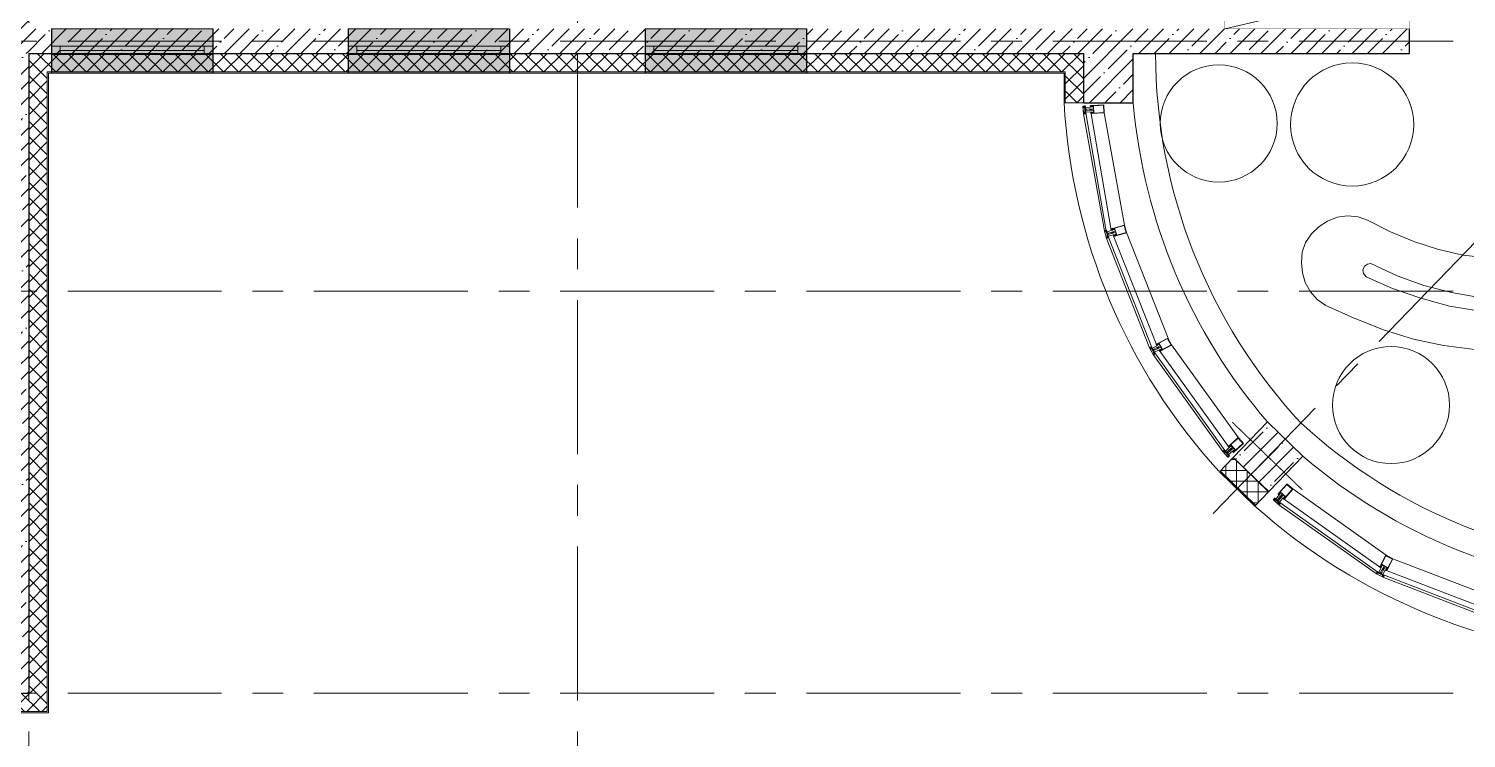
# Model space of a CAD drawing. Header units: millimetres. Extents: x -13407 to 93998, y -2611 to 109271.
# Drawn here: x 21120 to 32794, y 5883 to 11640 of the extents above; entities that cross this region are included whole.
import ezdxf

# ---------------------------------------------------------------- set-up
doc = ezdxf.new("R2010")
doc.units = ezdxf.units.MM
doc.linetypes.add('CENTER', pattern=[2, 1.25, -0.25, 0.25, -0.25])
for name, color, linetype, lineweight in [('АР_Навесной фасад', 5, 'Continuous', 5), ('АР_Окна БЛОК', 250, 'Continuous', 13), ('АР_Оси', 193, 'Continuous', 9), ('АР_Перегородки витражные', 152, 'Continuous', 13), ('АР_Перегородки газоблок_Штрих', 165, 'Continuous', 5), ('АР_Подоконники', 163, 'Continuous', 9), ('АР_Сущ Несущая стена', 202, 'Continuous', 30), ('АР_тонкая линия', 250, 'Continuous', 0), ('АР_Утеплитель', 250, 'Continuous', 9), ('АР_Штриховка монолит', 250, 'Continuous', 9), ('ТХ_мебель передв', 250, 'Continuous', 13), ('ТХ_ОСНОВНОЙ', 103, 'Continuous', 25)]:
    doc.layers.add(name, color=color, linetype=linetype, lineweight=lineweight)
doc.layers.add('Тонкая', color=7, linetype='Continuous')
doc.layers.get('ТХ_ОСНОВНОЙ').off()
pattern_1 = [(45, (-951587.81, 109999.9), (-123.743687, 123.743687), []), (45, (-951464.07, 109999.9), (-123.743687, 123.743687), [218.75, -43.75, 0, -43.75])]
pattern_2 = [(335.76716334, (-69115.3163, 318510.941), (0.651582564, 1.447617495), []), (65.76716334, (-69115.3163, 318510.941), (-1.447617495, 0.651582564), [])]

# ---------------------------------------------------------------- blocks, each defined once
blk = doc.blocks.new('*U163')
h = blk.add_hatch(color=253)
h.dxf.hatch_style = 1
h.paths.add_polyline_path([(-1310, -140), (0, -140), (0, 220), (-1310, 220)])
at = {"color": 253, "lineweight": 30}
for p, q in [((-1310, -140), (-1310, 220)), ((0, -140), (0, 220))]:
    blk.add_line(p, q, dxfattribs=at)
at = {"color": 253}
for p, q in [((0, 220), (-1310, 220)), ((-1310, 70), (0, 70)), ((-1310, 0), (0, 0)), ((-1240, 0), (-1240, 70)), ((-1240, 35), (-70, 35)), ((-70, 0), (-70, 70)), ((-1310, -140), (0, -140)), ((-1310, -140), (-1310, -140)), ((-1310, -140), (-1310, -140)), ((0, -140), (0, -140)), ((0, -140), (0, -140))]:
    blk.add_line(p, q, dxfattribs=at)
blk = doc.blocks.new('*U148')
h = blk.add_hatch(color=253)
h.dxf.hatch_style = 1
h.paths.add_polyline_path([(-1310, -140), (0, -140), (0, 220), (-1310, 220)])
at = {"color": 253, "lineweight": 30}
for p, q in [((-1310, -140), (-1310, 220)), ((0, -140), (0, 220))]:
    blk.add_line(p, q, dxfattribs=at)
at = {"color": 253}
for p, q in [((0, 220), (-1310, 220)), ((-1310, 70), (0, 70)), ((-1310, 0), (0, 0)), ((-1240, 0), (-1240, 70)), ((-1240, 35), (-70, 35)), ((-70, 0), (-70, 70)), ((-1310, -140), (0, -140)), ((-1310, -140), (-1310, -140)), ((-1310, -140), (-1310, -140)), ((0, -140), (0, -140)), ((0, -140), (0, -140))]:
    blk.add_line(p, q, dxfattribs=at)
blk = doc.blocks.new('*U149')
h = blk.add_hatch(color=253)
h.dxf.hatch_style = 1
h.paths.add_polyline_path([(-1310, -140), (0, -140), (0, 220), (-1310, 220)])
at = {"color": 253, "lineweight": 30}
for p, q in [((-1310, -140), (-1310, 220)), ((0, -140), (0, 220))]:
    blk.add_line(p, q, dxfattribs=at)
at = {"color": 253}
for p, q in [((0, 220), (-1310, 220)), ((-1310, 70), (0, 70)), ((-1310, 0), (0, 0)), ((-1240, 0), (-1240, 70)), ((-1240, 35), (-70, 35)), ((-70, 0), (-70, 70)), ((-1310, -140), (0, -140)), ((-1310, -140), (-1310, -140)), ((-1310, -140), (-1310, -140)), ((0, -140), (0, -140)), ((0, -140), (0, -140))]:
    blk.add_line(p, q, dxfattribs=at)
blk = doc.blocks.new('стойка витр.')
h = blk.add_hatch()
h.set_pattern_fill('ANSI37', color=253, scale=0.5, angle=-69.2328)
h.set_pattern_definition(pattern_2)
edge = h.paths.add_edge_path()
edge.add_line((-23, 14), (-23, 15))
edge.add_arc((-23, 15), 0.427, 20.7605, 72.3)
edge.add_arc((-23, 16), 0.427, 110.764, 252.288, ccw=False)
edge.add_line((-23, 16), (-22, 16))
edge.add_arc((-22, 16), 0.183, 20.749, 110.7854, ccw=False)
edge.add_line((-22, 16), (-22, 16))
edge.add_arc((-22, 16), 0.183, 200.7666, 335.778)
edge.add_line((-22, 16), (-21, 18))
edge.add_arc((-22, 18), 0.637, 344.3928, 381.7249)
edge.add_line((-21, 18), (-23, 22))
edge.add_arc((-23, 22), 0.637, 19.8094, 57.1415)
edge.add_line((-23, 22), (-24, 23))
edge.add_arc((-24, 23), 0.183, 65.7564, 200.7677)
edge.add_line((-25, 23), (-24, 23))
edge.add_arc((-25, 23), 0.183, -69.251, 20.7854, ccw=False)
edge.add_line((-25, 23), (-26, 22))
edge.add_arc((-26, 23), 0.427, 149.2464, 290.7703, ccw=False)
edge.add_arc((-27, 23), 0.427, 329.2344, 380.7738)
edge.add_line((-26, 23), (-27, 24))
edge.add_arc((-27, 24), 0.183, 20.749, 110.7854)
edge.add_line((-27, 24), (-33, 22))
edge.add_arc((-33, 21), 0.306, 107.612, 200.6883)
edge.add_line((-34, 21), (-33, 21))
edge.add_arc((-33, 21), 0.304, 200.7453, 225.8124)
edge.add_line((-33, 21), (-32, 19))
edge.add_arc((-32, 19), 0.305, -108.8628, 45.7814, ccw=False)
edge.add_arc((-29, 28), 9.95, 231.9543, 250.0412, ccw=False)
edge.add_arc((-35, 20), 0.4, 42.3093, 119.225)
edge.add_arc((-35, 20), 0.602, 134.395, 228.6478)
edge.add_arc((-29, 28), 11, 232.0873, 240.8889)
edge.add_arc((-37, 13), 6.09, 40.7589, 60.6144, ccw=False)
edge.add_arc((-33, 17), 0.305, -34.8959, 41.6027, ccw=False)
edge.add_line((-32, 16), (-33, 16))
edge.add_arc((-33, 16), 0.305, 145.1101, 256.4243)
edge.add_line((-33, 15), (-32, 15))
edge.add_arc((-32, 15), 0.305, -34.8899, 76.4243, ccw=False)
edge.add_line((-32, 15), (-32, 14))
edge.add_arc((-32, 14), 0.305, 145.1101, 256.4243)
edge.add_line((-32, 13), (-31, 13))
edge.add_arc((-31, 13), 0.305, -24.2247, 76.4204, ccw=False)
edge.add_line((-31, 13), (-32, 11))
edge.add_arc((-31, 11), 0.305, 155.7711, 290.7403)
edge.add_line((-31, 11), (-23, 14))
edge.add_arc((-23, 14), 0.183, 290.749, 380.749)
edge = h.paths.add_edge_path(flags=16)
edge.add_line((-23, 21), (-22, 19))
edge.add_arc((-23, 18), 0.541, -69.2328, 20.7672, ccw=False)
edge.add_line((-23, 18), (-23, 18))
edge.add_arc((-24, 18), 0.541, 200.7672, 290.7672, ccw=False)
edge.add_line((-24, 18), (-25, 20))
edge.add_arc((-25, 20), 0.541, 110.7672, 200.7672, ccw=False)
edge.add_line((-25, 21), (-24, 21))
edge.add_arc((-24, 21), 0.541, 20.7672, 110.7672, ccw=False)
edge = h.paths.add_edge_path(flags=16)
edge.add_line((-27, 20), (-26, 17))
edge.add_arc((-26, 17), 0.541, -69.2328, 20.7672, ccw=False)
edge.add_line((-26, 16), (-28, 15))
edge.add_arc((-28, 16), 0.541, 200.7672, 290.7672, ccw=False)
edge.add_line((-29, 15), (-30, 19))
edge.add_arc((-30, 19), 0.541, 110.7672, 200.7672, ccw=False)
edge.add_line((-30, 20), (-28, 21))
edge.add_arc((-27, 20), 0.541, 20.7672, 110.7672, ccw=False)
h = blk.add_hatch()
h.set_pattern_fill('ANSI37', color=253, scale=0.5, angle=-69.2328)
h.set_pattern_definition([(335.76716334, (-69115.9168, 318510.7132), (0.651582564, 1.447617495), []), (65.76716334, (-69115.9168, 318510.7132), (-1.447617495, 0.651582564), [])])
edge = h.paths.add_edge_path()
edge.add_arc((-61, -46), 0.549, 155.7657, 200.7672)
edge.add_line((-62, -46), (-61, -44))
edge.add_arc((-61, -44), 0.183, 20.7672, 155.7657)
edge.add_line((-61, -44), (-61, -45))
edge.add_arc((-61, -45), 0.183, 200.7672, 290.7672)
edge.add_line((-61, -45), (-59, -44))
edge.add_arc((-60, -44), 0.427, -69.2328, 72.2936)
edge.add_arc((-59, -43), 0.427, 200.7672, 252.2936)
edge.add_line((-60, -43), (-63, -35))
edge.add_arc((-63, -34), 0.305, 110.7672, 200.7672)
edge.add_line((-63, -34), (-61, -33))
edge.add_arc((-60, -34), 0.304, 76.4029, 110.7672)
edge.add_line((-60, -33), (-60, -34))
edge.add_arc((-108, -56), 53, 16.7114, 24.8229)
edge.add_line((-57, -41), (-58, -41))
edge.add_arc((-58, -41), 0.305, 145.1109, 256.4234)
edge.add_line((-58, -42), (-57, -42))
edge.add_arc((-57, -42), 0.305, -34.8891, 76.4234)
edge.add_line((-57, -42), (-57, -43))
edge.add_arc((-57, -43), 0.305, 145.1109, 256.4234)
edge.add_line((-57, -44), (-56, -44))
edge.add_arc((-56, -44), 0.305, -34.8891, 76.4234)
edge.add_line((-56, -44), (-56, -45))
edge.add_arc((-56, -45), 0.305, 145.1109, 256.4234)
edge.add_line((-56, -46), (-55, -46))
edge.add_arc((-56, -46), 0.305, -34.8891, 76.4234)
edge.add_line((-55, -46), (-56, -47))
edge.add_arc((-56, -47), 0.305, 145.1109, 256.4234)
edge.add_line((-56, -47), (-55, -48))
edge.add_arc((-55, -48), 0.305, -34.8891, 76.4234)
edge.add_line((-55, -48), (-55, -49))
edge.add_arc((-55, -49), 0.305, 145.1109, 256.4234)
edge.add_line((-55, -49), (-54, -50))
edge.add_arc((-54, -50), 0.305, -34.8891, 76.4234)
edge.add_line((-54, -50), (-54, -51))
edge.add_arc((-54, -51), 0.305, 145.1109, 256.4234)
edge.add_line((-54, -51), (-53, -51))
edge.add_arc((-53, -52), 0.305, -43.6751, 76.4279)
edge.add_line((-53, -52), (-54, -53))
edge.add_arc((-54, -53), 0.305, 136.3286, 262.7471)
edge.add_arc((-55, -61), 7.99, 59.586, 82.7471)
edge.add_arc((-51, -54), 0.305, 253.291, 419.586)
edge.add_arc((-53, -61), 6.03, 73.291, 110.7672)
edge.add_line((-55, -55), (-55, -55))
edge.add_arc((-55, -55), 0.427, 200.7672, 290.7672)
edge.add_line((-55, -55), (-57, -51))
edge.add_arc((-56, -51), 0.427, 149.2366, 200.7672)
edge.add_arc((-57, -51), 0.427, -30.7634, 40.0143)
edge.add_arc((-57, -51), 0.427, 40.0005, 110.7672)
edge.add_line((-57, -50), (-58, -51))
edge.add_arc((-58, -51), 0.183, 110.7672, 200.7672)
edge.add_line((-58, -51), (-58, -51))
edge.add_arc((-59, -51), 0.183, 245.7686, 380.7672)
edge.add_line((-59, -51), (-60, -51))
edge.add_arc((-60, -50), 0.549, 200.7672, 245.7686)
edge.add_line((-60, -50), (-62, -46))
edge = h.paths.add_edge_path(flags=16)
edge.add_arc((-59, -49), 0.541, 200.7672, 290.7672)
edge.add_line((-61, -47), (-60, -49))
edge.add_arc((-60, -47), 0.541, 110.7672, 200.7672)
edge.add_line((-59, -46), (-60, -46))
edge.add_arc((-59, -46), 0.541, 20.7672, 110.7672)
edge.add_line((-58, -48), (-59, -46))
edge.add_arc((-58, -49), 0.541, -69.2328, 20.7672)
edge.add_line((-59, -50), (-58, -49))
h = blk.add_hatch()
h.set_pattern_fill('ANSI37', color=253, scale=0.5, angle=-69.2328)
h.set_pattern_definition(pattern_2)
edge = h.paths.add_edge_path()
edge.add_line((-8, -26), (-7, -27))
edge.add_arc((-8, -27), 0.427, -30.7656, 20.7738, ccw=False)
edge.add_arc((-7, -27), 0.427, 149.2464, 290.7703)
edge.add_line((-7, -28), (-6, -27))
edge.add_arc((-6, -27), 0.183, 290.749, 380.7854)
edge.add_line((-6, -27), (-6, -27))
edge.add_arc((-6, -27), 0.183, 65.7564, 200.7677, ccw=False)
edge.add_line((-5, -27), (-4, -27))
edge.add_arc((-4, -28), 0.637, 19.8094, 57.1415, ccw=False)
edge.add_line((-4, -28), (-2, -31))
edge.add_arc((-3, -32), 0.637, -15.6072, 21.7249, ccw=False)
edge.add_line((-2, -32), (-3, -33))
edge.add_arc((-3, -33), 0.183, 200.7666, 335.778, ccw=False)
edge.add_line((-3, -33), (-3, -33))
edge.add_arc((-3, -33), 0.183, 20.749, 110.7854)
edge.add_line((-3, -33), (-4, -34))
edge.add_arc((-4, -34), 0.427, 110.764, 252.288)
edge.add_arc((-5, -35), 0.427, 20.7605, 72.3, ccw=False)
edge.add_line((-4, -35), (-4, -36))
edge.add_arc((-4, -36), 0.183, -69.251, 20.7854, ccw=False)
edge.add_line((-4, -36), (-11, -38))
edge.add_arc((-11, -38), 0.306, 200.846, 293.9223, ccw=False)
edge.add_line((-11, -38), (-11, -38))
edge.add_arc((-11, -37), 0.304, 175.722, 200.789, ccw=False)
edge.add_line((-11, -37), (-11, -35))
edge.add_arc((-12, -35), 0.305, 355.7529, 510.3972)
edge.add_arc((-3, -40), 9.95, 151.4932, 169.58)
edge.add_arc((-13, -38), 0.4, 282.3093, 359.225, ccw=False)
edge.add_arc((-13, -38), 0.602, 172.8865, 267.1393, ccw=False)
edge.add_arc((-3, -40), 11, 160.6454, 169.447, ccw=False)
edge.add_arc((-19, -34), 6.09, 340.92, 360.7754)
edge.add_arc((-13, -34), 0.305, 359.9316, 436.4302)
edge.add_line((-13, -34), (-14, -34))
edge.add_arc((-14, -33), 0.305, 145.1101, 256.4243, ccw=False)
edge.add_line((-14, -33), (-14, -32))
edge.add_arc((-14, -32), 0.305, 325.1101, 436.4243)
edge.add_line((-14, -32), (-15, -32))
edge.add_arc((-15, -31), 0.305, 145.1101, 256.4243, ccw=False)
edge.add_line((-15, -31), (-14, -30))
edge.add_arc((-15, -30), 0.305, 325.1139, 425.759)
edge.add_line((-15, -30), (-16, -29))
edge.add_arc((-16, -29), 0.305, 110.794, 245.7633, ccw=False)
edge.add_line((-16, -29), (-8, -26))
edge.add_arc((-8, -26), 0.183, 20.7854, 110.7854, ccw=False)
edge = h.paths.add_edge_path(flags=16)
edge.add_line((-3, -31), (-4, -29))
edge.add_arc((-5, -29), 0.541, 20.7672, 110.7672)
edge.add_line((-5, -28), (-6, -29))
edge.add_arc((-6, -29), 0.541, 110.7672, 200.7672)
edge.add_line((-6, -29), (-5, -32))
edge.add_arc((-5, -32), 0.541, 200.7672, 290.7672)
edge.add_line((-5, -32), (-4, -32))
edge.add_arc((-4, -31), 0.541, 290.7672, 380.7672)
edge = h.paths.add_edge_path(flags=16)
edge.add_line((-7, -33), (-8, -29))
edge.add_arc((-9, -30), 0.541, 20.7672, 110.7672)
edge.add_line((-9, -29), (-11, -30))
edge.add_arc((-11, -31), 0.541, 110.7672, 200.7672)
edge.add_line((-11, -31), (-10, -34))
edge.add_arc((-10, -34), 0.541, 200.7672, 290.7672)
edge.add_line((-9, -35), (-7, -34))
edge.add_arc((-7, -33), 0.541, 290.7672, 380.7672)
at = {"color": 253, "lineweight": 0, "ltscale": 100, "transparency": 33554687}
for points in [[(-69, -58), (-90, -2), (-90, -1), (-89, -1), (-89, -1), (-88, -3), (-87, -3), (-87, -3), (-86, -3), (-87, -1), (-87, 0), (-82, 2), (-81, 1), (-80, 1), (-77, 4), (-78, 5), (-90, 0), (-91, -2), (-70, -59), (-68, -60), (-55, -55), (-55, -54), (-59, -54), (-59, -54), (-60, -56), (-65, -58), (-66, -57), (-67, -55), (-67, -55), (-68, -55), (-68, -56), (-67, -58), (-67, -58), (-68, -59)], [(66, 59), (-27, 24), (-26, 22), (-25, 22), (-25, 22), (-25, 23), (-21, 25), (-19, 21), (-19, 21), (-19, 21), (-18, 17), (-22, 16), (-23, 17), (-23, 16), (-23, 16), (-23, 14), (-17, 16), (-16, 17), (-15, 20), (-15, 20), (-17, 24), (-17, 25), (-17, 25), (-14, 27), (-12, 26), (-4, 5), (-5, 4), (-33, -7), (-33, -7), (-32, -8), (-31, -9), (-30, -9), (-30, -9), (-29, -9), (-29, -8), (-28, -9), (-27, -8), (-27, -8), (-26, -8), (-25, -7), (-25, -7), (-25, -7), (-24, -7), (-24, -6), (-23, -7), (-22, -6), (-22, -6), (-21, -6), (-20, -6), (-20, -5), (-20, -5), (-19, -5), (-18, -4), (-18, -5), (-17, -4), (-15, -5), (-15, -6), (-16, -8), (-16, -9), (-16, -8), (-17, -9), (-18, -9), (-18, -9), (-19, -9), (-19, -10), (-20, -10), (-21, -10), (-21, -11), (-21, -10), (-23, -11), (-23, -11), (-23, -11), (-24, -11), (-24, -12), (-25, -12), (-26, -12), (-26, -13), (-26, -12), (-28, -13), (-28, -13), (-28, -13), (-29, -13), (-29, -14), (-30, -15), (-29, -16), (-29, -16), (-1, -6), (0, -6), (8, -28), (8, -29), (4, -31), (3, -30), (3, -29), (2, -25), (2, -25), (-1, -23), (-2, -23), (-8, -25), (-7, -27), (-6, -28), (-6, -27), (-6, -26), (-2, -25), (0, -28), (0, -28), (0, -29), (1, -32), (-4, -34), (-4, -33), (-4, -33), (-5, -34), (-4, -36), (89, -1), (89, 1), (67, 59)], [(64, 56), (85, 0), (11, -28), (-11, 28)]]:
    blk.add_lwpolyline(points, close=True, dxfattribs=at)
for points in [[(-74, -6), (-74, -6), (-75, -6), (-74, -7), (-77, -8, -0.414362), (-77, -8), (-79, -2, -0.414326), (-79, 0), (-77, 0), (-77, -1), (-76, 0), (-76, 0), (-77, 3, 0.551224), (-78, 4), (-80, 1, -0.267349), (-81, 1), (-82, 1, 0.249629), (-83, 1), (-86, -2, 0.827043), (-86, -3), (-82, -2, -0.414326), (-81, -2), (-78, -9, 0.414326), (-77, -10), (-76, -9, -0.082799), (-72, -16), (-68, -26), (-68, -26), (-68, -26), (-65, -35, -0.082799), (-63, -43), (-64, -44, 0.414326), (-65, -45), (-62, -52, -0.414326), (-62, -53), (-66, -55, 0.827043), (-66, -56), (-61, -56, 0.249629), (-61, -55), (-60, -54, -0.267349), (-59, -54), (-56, -54, 0.551224), (-56, -54), (-57, -51), (-57, -50), (-58, -50), (-58, -51), (-59, -52, -0.414326), (-60, -51), (-63, -45, -0.414362), (-63, -45), (-60, -44), (-60, -45), (-60, -45), (-59, -44)], [(-74, 3, 0.57795), (-74, 4), (-75, 4, -0.615334), (-75, 4, 0.101403), (-74, 7, 0.887085), (-74, 7, -0.164997), (-77, 5), (-77, 5, 0.414304), (-78, 4), (-76, 1, 0.228696), (-76, 1, -0.319049), (-76, 0, -0.319002), (-76, 0), (-77, -1, -0.4144), (-77, -1), (-78, 0, 0.668339), (-78, 0), (-79, -2, 0.198883), (-79, -2), (-77, -6, 0.198883), (-77, -7), (-75, -7, 0.668339), (-75, -7), (-75, -7, -0.4144), (-75, -7), (-74, -6, -0.710202), (-73, -7, 0.228696), (-73, -7), (-70, -16, 0.414362), (-70, -16), (-67, -15, 0.151171), (-67, -15), (-67, -15, 0.035408), (-70, -8), (-71, -7, -0.527868), (-71, -7), (-70, -6, 0.527868), (-71, -6), (-72, -5, -0.527868), (-72, -5), (-71, -4, 0.527868), (-71, -4), (-72, -4, -0.527868), (-72, -3), (-72, -2, 0.527868), (-72, -2), (-73, -2, -0.527868), (-73, -1), (-73, 0, 0.527868), (-73, 0), (-74, 0, -0.527868), (-74, 1), (-73, 1, 0.527868), (-74, 2), (-74, 2, -0.527868), (-75, 3)], [(-23, 14), (-23, 15, 0.228752), (-23, 15, -0.710164), (-23, 16), (-22, 16, -0.4144), (-22, 16), (-22, 16, 0.66825), (-22, 16), (-21, 18, 0.164348), (-21, 18), (-23, 22, 0.164348), (-23, 22), (-24, 23, 0.66825), (-25, 23), (-24, 23, -0.4144), (-25, 23), (-26, 22, -0.710164), (-26, 23, 0.228752), (-26, 23), (-27, 24, 0.4144), (-27, 24), (-33, 22, 0.430028), (-34, 21), (-33, 21, 0.109814), (-33, 21), (-32, 19, -0.800036), (-32, 18, -0.079083), (-35, 20, 0.348803), (-35, 20, 0.436125), (-35, 19, 0.038423), (-34, 18, -0.086853), (-32, 17, -0.346763), (-32, 16), (-33, 16, 0.527877), (-33, 15), (-32, 15, -0.527877), (-32, 15), (-32, 14, 0.527877), (-32, 13), (-31, 13, -0.469739), (-31, 13), (-32, 11, 0.667984), (-31, 11), (-23, 14, 0.414214)], [(-32, -8), (-33, -7, 0.523933), (-33, -7), (-64, -19, 0.414326), (-65, -20), (-64, -21, 0.410627), (-63, -21), (-63, -21, 0.492552), (-63, -21), (-63, -20, -0.441111), (-63, -20), (-61, -19, -0.208057), (-60, -19, -0.000016), (-57, -21, -0.439819), (-56, -22, -0.000016), (-58, -25, -0.208057), (-58, -26), (-60, -27, -0.441111), (-60, -26), (-61, -26, 0.492552), (-61, -26), (-61, -26, 0.410627), (-62, -27), (-61, -28, 0.414326), (-61, -28), (-30, -17, 0.523933), (-29, -16), (-30, -15)], [(-53, -51, -0.57795), (-53, -52), (-54, -53, 0.615334), (-54, -53, -0.101403), (-51, -54, -0.887085), (-51, -55, 0.164997), (-55, -55), (-55, -55, -0.414304), (-55, -55), (-57, -51, -0.228696), (-57, -51, 0.319049), (-57, -50, 0.319002), (-57, -50), (-58, -51, 0.4144), (-58, -51), (-58, -51, -0.668339), (-59, -51), (-60, -51, -0.198883), (-60, -50), (-62, -46, -0.198883), (-62, -46), (-61, -44, -0.668339), (-61, -44), (-61, -45, 0.4144), (-61, -45), (-59, -44, 0.710202), (-59, -43, -0.228696), (-60, -43), (-63, -35, -0.414362), (-63, -34), (-61, -33, -0.151171), (-60, -33), (-60, -34, -0.035408), (-57, -41), (-58, -41, 0.527868), (-58, -42), (-57, -42, -0.527868), (-57, -42), (-57, -43, 0.527868), (-57, -44), (-56, -44, -0.527868), (-56, -44), (-56, -45, 0.527868), (-56, -46), (-55, -46, -0.527868), (-55, -46), (-56, -47, 0.527868), (-56, -47), (-55, -48, -0.527868), (-55, -48), (-55, -49, 0.527868), (-55, -49), (-54, -50, -0.527868), (-54, -50), (-54, -51, 0.527868), (-54, -51)], [(-8, -26), (-7, -27, -0.228752), (-7, -27, 0.710164), (-7, -28), (-6, -27, 0.4144), (-6, -27), (-6, -27, -0.66825), (-5, -27), (-4, -27, -0.164348), (-4, -28), (-2, -31, -0.164348), (-2, -32), (-3, -33, -0.66825), (-3, -33), (-3, -33, 0.4144), (-3, -33), (-4, -34, 0.710164), (-4, -34, -0.228752), (-4, -35), (-4, -36, -0.4144), (-4, -36), (-11, -38, -0.430028), (-11, -38), (-11, -38, -0.109814), (-11, -37), (-11, -35, 0.800036), (-12, -35, 0.079083), (-13, -38, -0.348803), (-13, -38, -0.436125), (-14, -38, -0.038423), (-13, -36, 0.086853), (-13, -34, 0.346763), (-13, -34), (-14, -34, -0.527877), (-14, -33), (-14, -32, 0.527877), (-14, -32), (-15, -32, -0.527877), (-15, -31), (-14, -30, 0.469739), (-15, -30), (-16, -29, -0.667984), (-16, -29), (-8, -26, -0.414214)]]:
    blk.add_lwpolyline(points, format="xyb", close=True, dxfattribs=at)
for points in [[(-72, 0), (-73, 0)], [(-70, -6), (-69, -6), (-31, 9), (-31, 9), (-31, 11)], [(-27, 24), (-27, 24)], [(-23, 14), (-23, 14)], [(-56, -42), (-56, -41), (-17, -27), (-17, -27), (-16, -29)]]:
    blk.add_lwpolyline(points, dxfattribs=at)
at = {"color": 253}
blk.add_lwpolyline([(-73, 0), (-55, -48), (-54, -48), (-72, 0)], close=True, dxfattribs=at)
for points in [[(-27, 20), (-26, 17, -0.414214), (-26, 16), (-28, 15, -0.414214), (-29, 15), (-30, 19, -0.414214), (-30, 20), (-28, 21, -0.414214)], [(-23, 21), (-22, 19, -0.414214), (-23, 18), (-23, 18, -0.414214), (-24, 18), (-25, 20, -0.414214), (-25, 21), (-24, 21, -0.414214)], [(-75, -2), (-74, -4, -0.414214), (-75, -5), (-76, -5, -0.414214), (-77, -5), (-78, -3, -0.414214), (-77, -2), (-76, -2, -0.414214)], [(-58, -48), (-59, -46, 0.414214), (-59, -46), (-60, -46, 0.414214), (-61, -47), (-60, -49, 0.414214), (-59, -50), (-58, -49, 0.414214)], [(-7, -33), (-8, -29, 0.414214), (-9, -29), (-11, -30, 0.414214), (-11, -31), (-10, -34, 0.414214), (-9, -35), (-7, -34, 0.414214)], [(-3, -31), (-4, -29, 0.414214), (-5, -28), (-6, -29, 0.414214), (-6, -29), (-5, -32, 0.414214), (-5, -32), (-4, -32, 0.414214)]]:
    blk.add_lwpolyline(points, format="xyb", close=True, dxfattribs=at)
at = {"color": 253, "lineweight": 0, "ltscale": 100, "transparency": 33554687}
blk.add_arc((-33, 21), 0.305, 110.7562, 200.7779, dxfattribs=at)
blk = doc.blocks.new('A$Ccadbda81')
at = {"layer": 'АР_Перегородки витражные', "color": 253}
for p, q in [((89, -1005), (-114, -61)), ((-95, -53), (104, -1006)), ((145, -997), (-54, -43)), ((55, -46), (251, -953)), ((163, -1037), (546, -1918)), ((636, -1855), (270, -1012)), ((108, -1064), (489, -1941)), ((508, -1935), (124, -1053)), ((533, -1980), (1130, -2751)), ((1163, -2725), (567, -1955)), ((666, -1908), (1236, -2643)), ((1113, -2760), (520, -1993))]:
    blk.add_line(p, q, dxfattribs=at)
at = {"layer": 'АР_Перегородки витражные', "color": 253, "xscale": -1}
for p, rotation in [((-31, -22), 206.0439613467204), ((1196, -2723), 244.0437384224219)]:
    blk.add_blockref('стойка витр.', p, dxfattribs=dict(at, rotation=rotation))
at = {"layer": 'АР_Перегородки витражные', "color": 253}
for p, rotation in [((181, -1008), 357.0718620546067), ((579, -1924), 9.301548555461455)]:
    blk.add_blockref('стойка витр.', p, dxfattribs=dict(at, rotation=rotation))
blk = doc.blocks.new('A$C81a96c4f')
at = {"layer": 'АР_Штриховка монолит', "ltscale": 100}
h = blk.add_hatch(dxfattribs=at)
h.set_pattern_fill('ANSI35', color=253, scale=700)
h.set_pattern_definition([(45, (-977645.9, 95082.39), (-123.743687, 123.743687), []), (45, (-977522.15, 95082.39), (-123.743687, 123.743687), [218.75, -43.75, 0, -43.75])])
h.paths.add_polyline_path([(-3166, -2990), (-3443, -3278), (-3156, -3556), (-2878, -3268)])
h = blk.add_hatch(dxfattribs=at)
h.set_pattern_fill('ANSI35', color=253, scale=700)
h.set_pattern_definition([(45, (-971324.91, 95091.84), (-123.743687, 123.743687), []), (45, (-971201.17, 95091.84), (-123.743687, 123.743687), [218.75, -43.75, 0, -43.75])])
h.paths.add_polyline_path([(3166, -2990), (2878, -3268), (3156, -3556), (3443, -3278)])
h = blk.add_hatch(dxfattribs=at)
h.set_pattern_fill('ANSI35', color=253, scale=700)
h.set_pattern_definition([(45, (177458.83, -66645.68), (-123.74369, 123.74369), []), (45, (177582.58, -66645.68), (-123.74369, 123.74369), [218.75, -43.75, 0, -43.75])])
h.paths.add_polyline_path([(200, -4350), (-200, -4350), (-200, -4750), (200, -4750)])
at = {"layer": 'АР_Сущ Несущая стена', "color": 253, "ltscale": 100}
for points in [[(-2878, -3268), (-3166, -2990), (-3443, -3278), (-3156, -3556)], [(2878, -3268), (3166, -2990), (3443, -3278), (3156, -3556)], [(-200, -4350), (200, -4350), (200, -4750), (-200, -4750)]]:
    blk.add_lwpolyline(points, close=True, dxfattribs=at)
blk = doc.blocks.new('У014')
at = {"layer": 'ТХ_мебель передв', "color": 253}
blk.add_circle((-169652, 43208, -1), 500, dxfattribs=at)
blk = doc.blocks.new('У016')
at = {"layer": 'ТХ_мебель передв', "color": 253, "lineweight": 0, "ltscale": 100, "transparency": 33554687}
for p, q in [((-49562.5, 37416.5), (-49212.5, 35916.5)), ((-49212.5, 35916.5), (-48862.5, 37416.5))]:
    blk.add_line(p, q, dxfattribs=at)
at = {"layer": 'ТХ_мебель передв', "color": 253, "lineweight": 0, "ltscale": 100, "transparency": 33554687, "const_width": 1}
blk.add_lwpolyline([(-49562.5, 37416.5), (-49562.5, 35916.5), (-48862.5, 35916.5), (-48862.5, 37416.5)], close=True, dxfattribs=at)
blk = doc.blocks.new('У103')
at = {"layer": 'ТХ_мебель передв', "color": 253, "lineweight": 0, "ltscale": 100, "transparency": 33554687}
for points in [[(358270, -106820), (358313, -107069), (358371, -107318), (358445, -107561), (358540, -107794), (358657, -108021), (358784, -108244), (358932, -108450), (359091, -108646), (359265, -108831), (359456, -109000), (359657, -109159), (359868, -109297), (360054, -109445), (360228, -109604), (360392, -109784), (360535, -109974), (360662, -110175), (360768, -110387), (360858, -110609), (360927, -110837), (360974, -111069), (361017, -111144), (361070, -111212), (361138, -111265), (361218, -111302), (361302, -111318), (361387, -111318), (361472, -111302), (361551, -111265), (361620, -111212), (361673, -111144), (361715, -111069), (361736, -110985), (361742, -110900), (361726, -110815), (361683, -110577), (361625, -110350), (361551, -110122), (361456, -109900), (361345, -109694), (361218, -109487), (361070, -109297), (360911, -109122), (360742, -108953), (360556, -108805), (360361, -108667), (360175, -108572), (360006, -108455), (359842, -108328), (359694, -108186), (359556, -108032), (359434, -107868), (359329, -107688), (359233, -107508), (359159, -107312), (359101, -107117), (359059, -106916), (359032, -106709), (359011, -106630), (358969, -106556), (358911, -106492), (358842, -106445), (358768, -106413), (358683, -106397), (358598, -106397), (358519, -106418), (358445, -106460), (358381, -106513), (358329, -106577), (358291, -106656), (358270, -106736)], [(358646, -106958), (358688, -107191), (358752, -107424), (358831, -107651), (358932, -107868), (359048, -108074), (359180, -108270), (359334, -108455), (359498, -108630), (359678, -108789), (359868, -108926), (360075, -109053), (360265, -109186), (360445, -109339), (360609, -109503), (360763, -109683), (360895, -109874), (361011, -110075), (361112, -110286), (361197, -110503), (361255, -110731), (361276, -110757), (361308, -110768), (361339, -110763), (361366, -110741), (361371, -110704), (361302, -110472), (361212, -110249), (361107, -110027), (360985, -109821), (360847, -109620), (360694, -109434), (360525, -109260), (360339, -109096), (360149, -108948), (359948, -108831), (359757, -108699), (359583, -108551), (359419, -108387), (359270, -108207), (359143, -108016), (359027, -107815), (358932, -107603), (358852, -107386), (358794, -107164), (358757, -106931), (358736, -106910), (358710, -106900), (358678, -106905), (358657, -106926)]]:
    blk.add_lwpolyline(points, close=True, dxfattribs=at)
for points in [[(358926, -108450), (359556, -108027)], [(360424, -109826), (361123, -109360)]]:
    blk.add_lwpolyline(points, dxfattribs=at)

msp = doc.modelspace()

# ---------------------------------------------------------------- hatches: boundary and pattern name
at = {"layer": 'АР_Перегородки газоблок_Штрих', "ltscale": 100}
h = msp.add_hatch(dxfattribs=at)
h.set_pattern_fill('AR-CONC', color=253, scale=30)
h.set_pattern_definition([(50, (-195010.61, -55205.68), (215.17805, -18.82564), [22.5, -247.5]), (355, (-195010.61, -55205.68), (-41.6254, 225.65764), [18, -198]), (100.45144, (-194992.68, -55207.25), (173.55265, 206.832), [19.12206, -210.34263]), (46.1842, (-195010.61, -55145.68), (320.1724, -49.65578), [33.75, -371.25]), (96.63564, (-194983.93, -55149.82), (280.3986, 292.2356), [28.6831, -315.51413]), (351.18416, (-195010.6, -55145.68), (280.3986, 292.2356), [27, -297]), (21, (-194980.61, -55160.68), (179.07212, -120.78567), [22.5, -247.5]), (326, (-194980.61, -55160.68), (72.9946, 217.54501), [18, -198]), (71.45144, (-194965.7, -55170.75), (252.06671, 96.75935), [19.12206, -210.34263]), (37.5, (-195010.615, -55205.68), (3.647957, 99.868156), [0, -195.6, 0, -201, 0, -198.75]), (7.5, (-195010.61, -55205.68), (78.92086, 118.323514), [0, -114.6, 0, -191.1, 0, -75.75]), (327.5, (-195077.515, -55205.68), (160.14673, -6.766462), [0, -75, 0, -234, 0, -310.5]), (317.5, (-195107.51, -55205.68), (174.95585, 30.031495), [0, -97.5, 0, -155.4, 0, -220.5])])
h.paths.add_polyline_path([(29260.1, 15790), (29260, 11640), (29380, 11640), (29380.1, 15790)])
at = {"layer": 'АР_Утеплитель', "ltscale": 100}
h = msp.add_hatch(dxfattribs=at)
h.set_pattern_fill('ANSI37', color=253, scale=700)
h.set_pattern_definition([(45, (-945096.63, 49153.53), (-61.871843, 61.871843), []), (135, (-945096.63, 49153.53), (-61.871843, -61.871843), [])])
h.paths.add_polyline_path([(-100, 9610), (6250, 9610), (6250, 27480), (11889.8, 27480), (11889.8, 27630), (6100, 27630), (6100, 9760), (-250, 9760), (-250, -250), (13150, -250), (13150, 6100), (21270, 6100), (21270, 11290), (29537.4, 11290), (29537.4, 11040), (29687.4, 11040), (29687.4, 11440), (21120, 11440), (21120, 6250), (13000, 6250), (13000, -100), (-100, -100)])
h = msp.add_hatch(dxfattribs=at)
h.set_pattern_fill('ANSI37', color=253, scale=700, angle=45)
h.set_pattern_definition([(90, (76865.7, -55205.68), (-87.5, 0), []), (180, (76865.7, -55205.68), (-7e-15, -87.5), [])])
h.paths.add_polyline_path([(31187.7, 7882.7), (31083.5, 7774.7), (30795.8, 8052.6), (30900, 8160.5)])
at = {"layer": 'АР_Штриховка монолит', "ltscale": 100}
h = msp.add_hatch(dxfattribs=at)
h.set_pattern_fill('ANSI35', color=253, scale=700)
h.set_pattern_definition(pattern_1)
h.paths.add_polyline_path([(21120, 11440), (21120, 11640), (21120, 15790), (21620, 15790), (21620, 15990), (21120, 15990), (21120, 16777.5), (20920, 16777.5), (20920, 6450), (20920, 6250), (21120, 6250)])
h = msp.add_hatch(dxfattribs=at)
h.set_pattern_fill('ANSI35', color=253, scale=700)
h.set_pattern_definition(pattern_1)
h.paths.add_polyline_path([(32333, 11640), (21120, 11640), (21120, 11440), (29687.4, 11440), (29687.4, 11040), (30089.6, 11040), (30089.6, 11440), (32333, 11440)])

# ---------------------------------------------------------------- linework, layer by layer
at = {"layer": 'АР_Навесной фасад', "color": 253, "ltscale": 100}
for p, q in [((21270, 11290), (21270, 6100)), ((21270, 11290), (29537.4, 11290)), ((21280, 11280), (21280, 6090)), ((21280, 11280), (29527.4, 11280)), ((29527.4, 11040), (29687.4, 11040)), ((30788.8, 8045.4), (30900, 8160.5)), ((31187.7, 7882.6), (31076.6, 7767.5)), ((13150, 6100), (21270, 6100)), ((13160, 6090), (21280, 6090))]:
    msp.add_line(p, q, dxfattribs=at)
for points in [[(29527.4, 11040), (29527.4, 11280)], [(29537.4, 11040), (29537.4, 11290)], [(30901.5, 8162.1), (30845.9, 8104.5)], [(30788.8, 8045.4), (31076.6, 7767.5)], [(30795.8, 8052.6), (31083.5, 7774.7)], [(31189.2, 7884.2), (31133.5, 7826.5)]]:
    msp.add_lwpolyline(points, dxfattribs=at)
at = {"layer": 'АР_Оси', "color": 253, "linetype": 'CENTER', "ltscale": 1000}
for p, q in [((25575, -1811.3), (25575, 32496.2)), ((21120, -1811.3), (21120, 16777.5)), ((-12563.8, 11540), (71033.4, 11540)), ((34345, 11440), (30739.7, 7706.6)), ((-12563.8, 9510), (71033.4, 9510)), ((-12563.8, 6250), (71033.4, 6250))]:
    msp.add_line(p, q, dxfattribs=at)
at = {"layer": 'АР_Оси', "color": 253, "linetype": 'CENTER', "ltscale": 0.5}
for p, q in [((30892.2, 8449), (31445.8, 7914.4)), ((30907.5, 8434.3), (31461.1, 7899.7))]:
    msp.add_line(p, q, dxfattribs=at)
at = {"layer": 'АР_Подоконники', "color": 253, "ltscale": 100}
for centre, radius, start, end in [((34683.4, 11444.9), 4412.6, 180.06299, 222.88103), ((34414, 11666.2), 4379.5, 227.40678, 269.09723)]:
    msp.add_arc(centre, radius, start, end, dxfattribs=at)
at = {"layer": 'АР_Сущ Несущая стена', "color": 253, "ltscale": 100}
for p, q in [((32333, 11440), (32333, 11640)), ((21120, 11440), (21120, 6250)), ((21120, 11440), (29687.4, 11440)), ((30089.6, 11440), (32333, 11440)), ((13000, 6250), (21120, 6250))]:
    msp.add_line(p, q, dxfattribs=at)
for points in [[(29687.4, 11040), (29687.4, 11440)], [(30089.6, 11040), (30089.6, 11440)], [(29687.4, 11040), (30089.6, 11040)]]:
    msp.add_lwpolyline(points, dxfattribs=at)
msp.add_lwpolyline([(31467.1, 8171.9), (31179.4, 8449.8), (30901.5, 8162.1), (31189.3, 7884.2)], close=True, dxfattribs=at)
at = {"layer": 'АР_тонкая линия', "color": 253, "ltscale": 100}
for centre, radius, start, end in [((34351.4, 11308.8), 4831.5, 183.18991, 222.41054), ((34646.3, 11432.8), 4573.6, 184.92731, 220.70928), ((34419.6, 11624.5), 4542.9, 229.46472, 266.535), ((34345, 11439.9), 4916.2, 228.33129, 267.66871)]:
    msp.add_arc(centre, radius, start, end, dxfattribs=at)
at = {"layer": 'ТХ_мебель передв', "color": 253, "ltscale": 0.1}
for centre in [(30783.9, 10871.6), (32183.2, 8586.5)]:
    msp.add_circle(centre, 475, dxfattribs=at)

# ---------------------------------------------------------------- block references
at = {"layer": 'АР_Окна БЛОК', "color": 253, "xscale": -1, "rotation": 180}
for name, p in [('*U163', (22615, 11500)), ('*U148', (25025, 11500)), ('*U149', (27435, 11500))]:
    msp.add_blockref(name, p, dxfattribs=at)
at = {"layer": 'АР_тонкая линия', "color": 253, "ltscale": 100, "rotation": 357.9999999999999}
msp.add_blockref('A$Ccadbda81', (29801, 11006.7), dxfattribs=at)
at = {"layer": 'АР_тонкая линия', "color": 253, "ltscale": 100, "xscale": -1, "rotation": 272.4330061418909}
msp.add_blockref('A$Ccadbda81', (34077.6, 6783.4), dxfattribs=at)
at = {"layer": 'Тонкая', "color": 253, "ltscale": 100}
msp.add_blockref('A$C81a96c4f', (34345, 11440), dxfattribs=at)
at = {"layer": 'ТХ_мебель передв', "color": 253, "rotation": 90}
msp.add_blockref('У016', (68249.5, 61202.5), dxfattribs=at)
at = {"layer": 'ТХ_мебель передв', "color": 253}
msp.add_blockref('У014', (201519, -32344.4, 0.6), dxfattribs=at)
at = {"layer": 'ТХ_ОСНОВНОЙ', "color": 253, "rotation": 55.66226956755767}
msp.add_blockref('У103', (-258639.8, -226183.5), dxfattribs=at)

doc.saveas('drawing.dxf')
